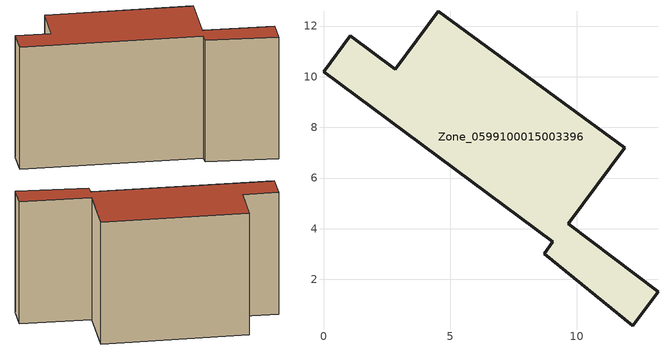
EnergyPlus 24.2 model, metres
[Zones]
Zone_0599100015003396
 floor ground (C_G): 2.83,10.3 4.53,12.58 11.89,7.19 9.67,4.19 13.21,1.51 12.21,0.17 8.72,3 9.05,3.48 0,10.2 1.06,11.62 z0.93
 wall outside (C_F): 4.53,12.58 2.83,10.3 1.06,11.62 0,10.2 9.05,3.48 8.72,3 12.21,0.17 13.21,1.51 9.67,4.19 11.89,7.19 4.53,12.58 z0.93:8.99
 roof outside (C_R): 0,10.2 9.05,3.48 8.72,3 12.21,0.17 13.21,1.51 9.67,4.19 11.89,7.19 4.53,12.58 2.83,10.3 1.06,11.62 z8.99
[BUILDING]
Pand.0599100015003396: North Axis=0; Terrain=City; Loads Convergence Tolerance Value=0.04; Temperature Convergence Tolerance Value=0.4; Solar Distribution=FullExterior; Maximum Number of Warmup Days=25; Minimum Number of Warmup Days=1
[Site:Location]
Rotterdam.The.Hague.AP_ZH_NLD Design_Conditions: Latitude=51.96; Longitude=4.45; Time Zone=1; Elevation=-4.5
[SITE:GROUNDTEMPERATURE:BUILDINGSURFACE]
18, 18, 18, 18, 18, 18, 18, 18, 18, 18, 18, 18
[MATERIAL] Thermal Absorptance=0.9; Solar Absorptance=0.7; Visible Absorptance=0.7
Name | Roughness | Thickness | Conductivity | Density | Specific Heat
G.TI.1975-1991 | MediumSmooth | 0.15 | 0.288461 | 540 | 1210
F.TI.1975-1991 | Rough | 0.3 | 0.230769 | 1920 | 840
R.TI.1975-1991 | MediumRough | 0.2 | 0.153846 | 1500 | 1000
[CONSTRUCTION]
C_G: G.TI.1975-1991
C_F: F.TI.1975-1991
C_R: R.TI.1975-1991
[ZONE]
Zone_0599100015003396: Type=1; Multiplier=1; Ceiling Height=Autocalculate; Volume=Autocalculate; Floor Area=autocalculate; Part of Total Floor Area=Yes
[ZONEINFILTRATION:DESIGNFLOWRATE]
Infil_Zone_0599100015003396: Zone or ZoneList or Space or SpaceList=Zone_0599100015003396; Schedule=AlwaysOn; Design Flow Rate Calculation Method=Flow/Area; Flow Rate per Floor Area=0.003; Constant Term Coefficient=1; Temperature Term Coefficient=0; Velocity Term Coefficient=0; Velocity Squared Term Coefficient=0
[HVACTEMPLATE:ZONE:IDEALLOADSAIRSYSTEM]
Zone_0599100015003396: Maximum Heating Supply Air Temperature=50; Minimum Cooling Supply Air Temperature=13; Maximum Heating Supply Air Humidity Ratio=0.0156; Minimum Cooling Supply Air Humidity Ratio=0.0077; Heating Limit=NoLimit; Cooling Limit=NoLimit; Dehumidification Control Type=ConstantSensibleHeatRatio; Cooling Sensible Heat Ratio=0.7; Dehumidification Setpoint=60; Humidification Control Type=None; Humidification Setpoint=30; Outdoor Air Method=None; Outdoor Air Flow Rate per Person=0.00944; Outdoor Air Flow Rate per Zone Floor Area=0; Outdoor Air Flow Rate per Zone=0; Demand Controlled Ventilation Type=None; Outdoor Air Economizer Type=NoEconomizer; Heat Recovery Type=None; Sensible Heat Recovery Effectiveness=0.7; Latent Heat Recovery Effectiveness=0.65
[ZONECONTROL:THERMOSTAT]
ThermostatControl_Zone_0599100015003396: Zone or ZoneList=Zone_0599100015003396; Control Type Schedule=DualSetpointControlType; Control 1=Thermostat_Zone_0599100015003396; Temperature Difference Between Cutout And Setpoint=0
[THERMOSTATSETPOINT:DUALSETPOINT]
Thermostat_Zone_0599100015003396: Heating Setpoint Temperature Schedule=HeatingSetpoint_Zone_0599100015003396; Cooling Setpoint Temperature Schedule=CoolingSetpoint_Zone_0599100015003396
[SCHEDULE:COMPACT]
HeatingSetpoint_Zone_0599100015003396: Through: 12/31, For: AllDays, Until: 24:00, 21
CoolingSetpoint_Zone_0599100015003396: Through: 12/31, For: AllDays, Until: 24:00, 24
DualSetpointControlType: Through: 12/31, For: AllDays, Until: 24:00, 4
AlwaysOn: Through: 12/31, For: AllDays, Until: 24:00, 1
